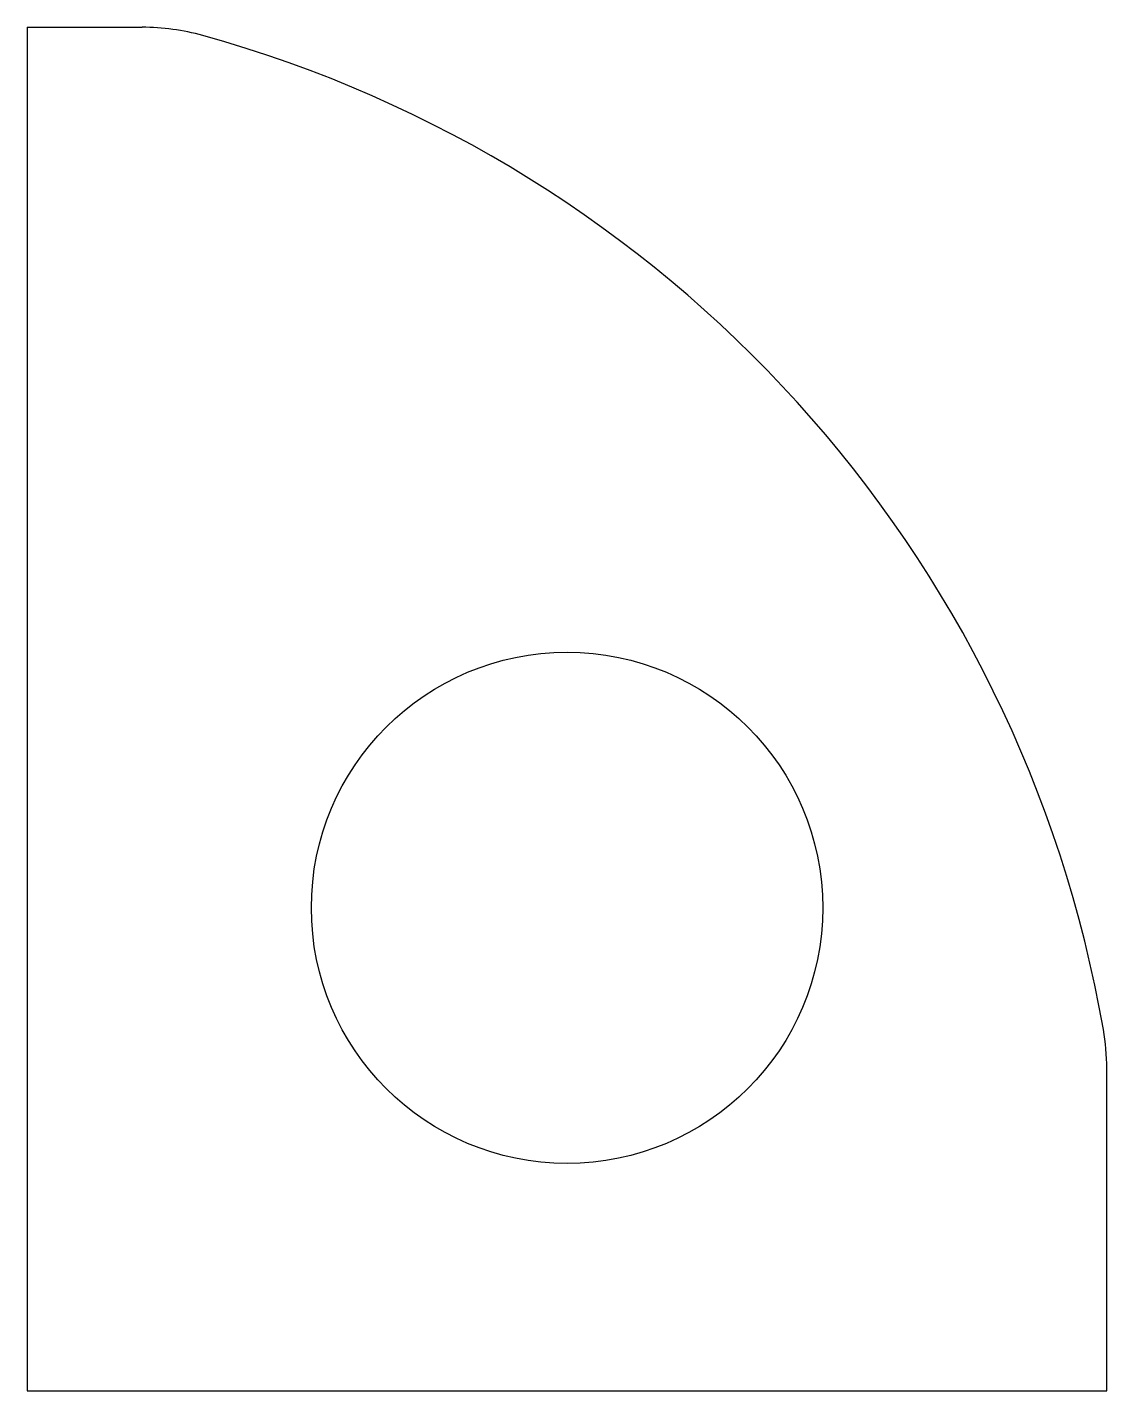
# Model space of a CAD drawing. Extents: x -7 to 88, y -5 to 115.
import ezdxf

# ---------------------------------------------------------------- set-up
doc = ezdxf.new("R2010")
doc.units = 0
doc.layers.get('0').update_dxf_attribs({"linetype": 'CONTINUOUS'})

msp = doc.modelspace()

# ---------------------------------------------------------------- linework, layer by layer
for p, q in [((-7.28, 115.26), (-7.28, -4.74)), ((-7.28, 115.26), (2.82, 115.26)), ((87.72, -4.74), (87.72, 23.62)), ((-7.28, -4.74), (87.72, -4.74))]:
    msp.add_line(p, q)
msp.add_circle((40.22, 37.76), 22.5)
for centre, radius, start, end in [((2.82, 95.26), 20, 74.4787, 90), ((-21.38, 8.12), 110.44, 9.8687, 74.4787), ((67.72, 23.62), 20, 0, 9.8687)]:
    msp.add_arc(centre, radius, start, end)

doc.saveas('drawing.dxf')
